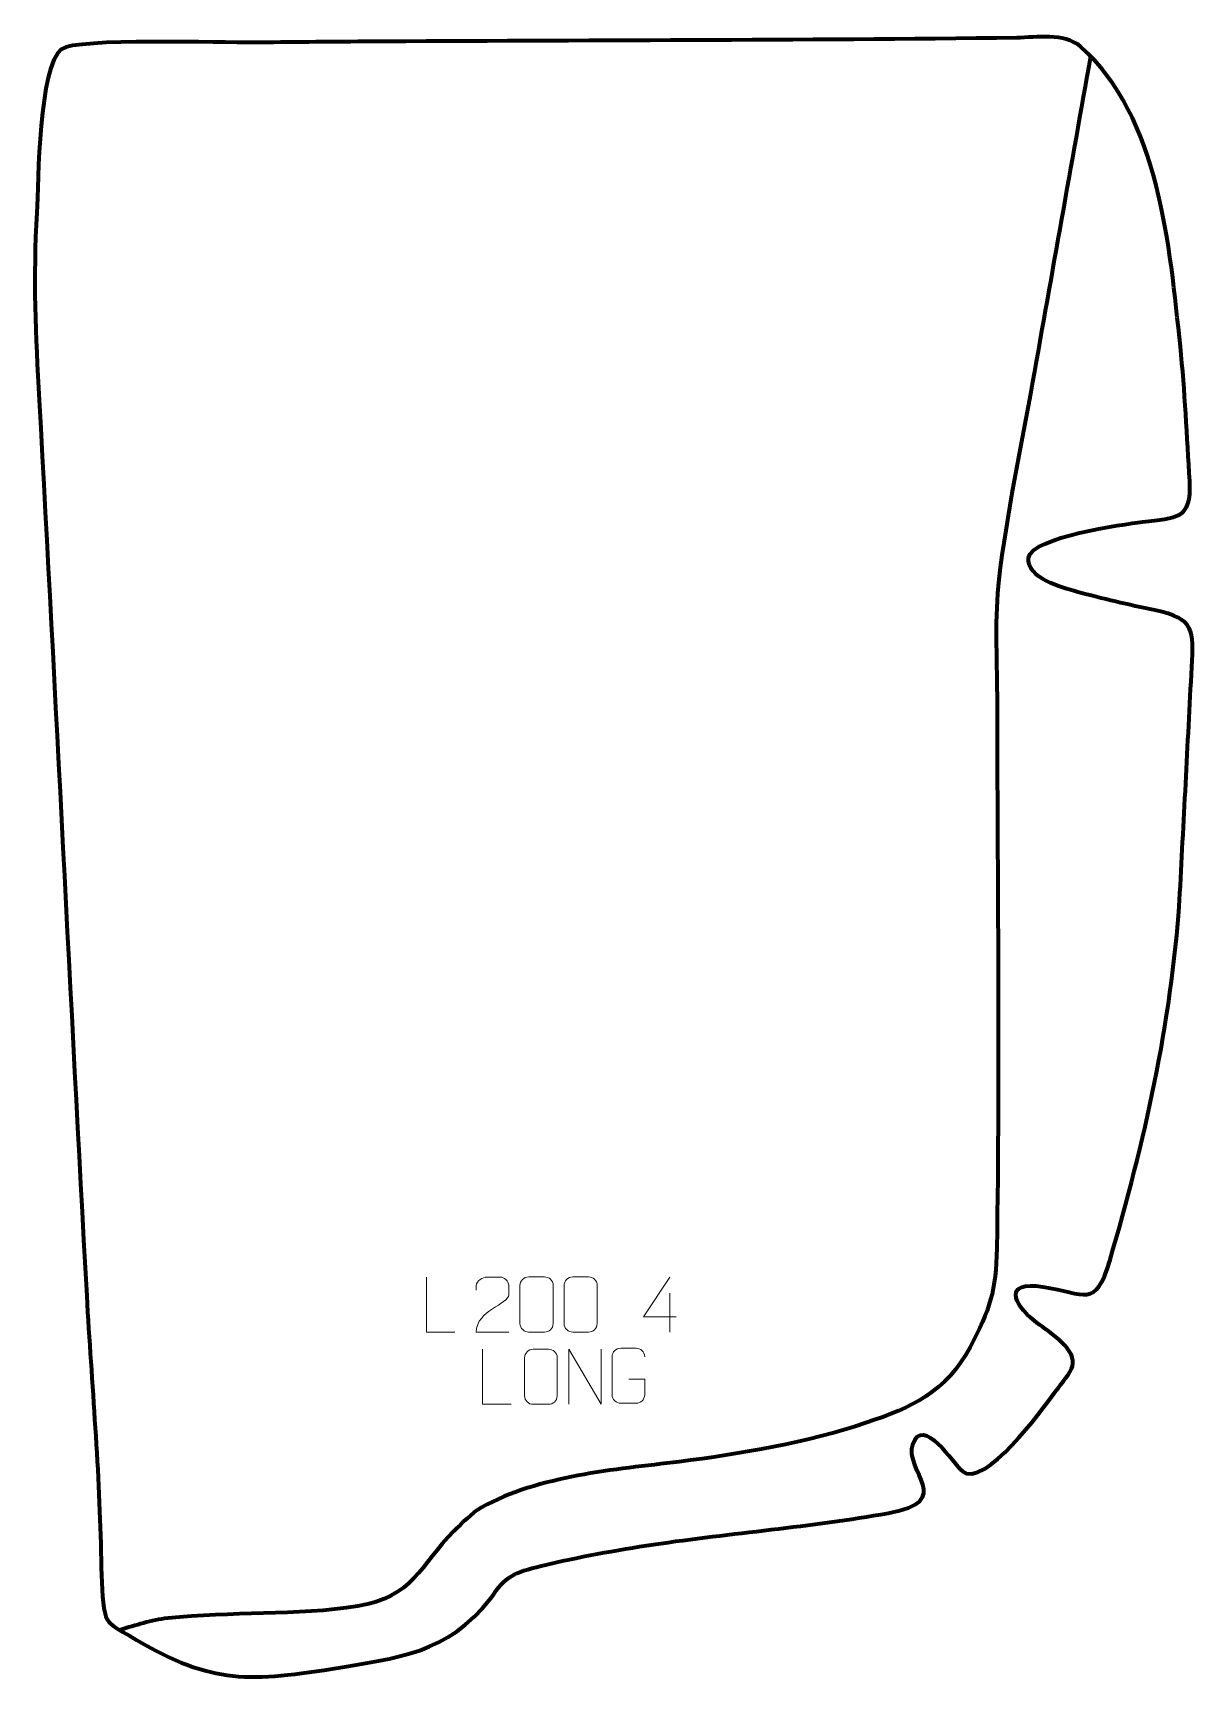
# Model space of a CAD drawing. Header units: millimetres. Extents: x -533 to -6, y 94 to 843.
import ezdxf

# ---------------------------------------------------------------- set-up
doc = ezdxf.new("R2010")
doc.units = ezdxf.units.MM
doc.header["$MEASUREMENT"] = 0
doc.layers.add('layer 2', color=7, linetype='Continuous')
doc.layers.add('layer 3', color=7, linetype='Continuous')

msp = doc.modelspace()

# ---------------------------------------------------------------- linework, layer by layer
at = {"layer": 'layer 2', "color": 142, "lineweight": 158}
msp.add_open_spline([(-53.2764, 832.3613), (-62.0441, 783.086), (-70.8117, 733.8108), (-79.5794, 684.5355), (-79.5794, 684.5355), (-84.8296, 655.1811), (-91.4337, 624.2492), (-94.9078, 594.7774), (-94.9078, 594.7774), (-96.8885, 577.9751), (-95.7836, 559.2805), (-95.719, 542.2616), (-95.719, 542.2616), (-95.5686, 458.6835), (-94.5057, 374.8289), (-95.8108, 291.2775), (-95.8108, 291.2775), (-96.1255, 272.0974), (-98.9725, 263.2089), (-107.9585, 246.4125), (-107.9585, 246.4125), (-119.012, 225.9476), (-134.1805, 219.1398), (-155.2141, 211.9772), (-155.2141, 211.9772), (-181.4476, 203.0446), (-212.5131, 197.8787), (-240.0282, 194.3507), (-240.0282, 194.3507), (-269.2449, 190.8081), (-303.6131, 188.0751), (-329.7699, 173.6658), (-329.7699, 173.6658), (-334.4899, 170.6602), (-338.3899, 166.815), (-342.3207, 162.8773), (-342.3207, 162.8773), (-357.7777, 147.2879), (-360.9109, 132.7717), (-385.9647, 128.7833), (-385.9647, 128.7833), (-413.3724, 124.4196), (-443.8359, 126.4535), (-472.171, 123.3437), (-472.171, 123.3437), (-479.9405, 122.4172), (-486.5284, 120.1981), (-493.9542, 117.9986)], degree=3, knots=[0, 0, 0, 0, 0.07692308, 0.07692308, 0.07692308, 0.07692308, 0.15384615, 0.15384615, 0.15384615, 0.15384615, 0.23076923, 0.23076923, 0.23076923, 0.23076923, 0.30769231, 0.30769231, 0.30769231, 0.30769231, 0.38461538, 0.38461538, 0.38461538, 0.38461538, 0.46153846, 0.46153846, 0.46153846, 0.46153846, 0.53846154, 0.53846154, 0.53846154, 0.53846154, 0.61538462, 0.61538462, 0.61538462, 0.61538462, 0.69230769, 0.69230769, 0.69230769, 0.69230769, 0.76923077, 0.76923077, 0.76923077, 0.76923077, 0.84615385, 0.84615385, 0.84615385, 0.84615385, 1, 1, 1, 1], dxfattribs=at)
at = {"layer": 'layer 3', "color": 242, "lineweight": 158}
msp.add_open_spline([(-382.6709, 838.9443), (-284.0971, 839.5153), (-185.3076, 839.4508), (-86.765, 840.6628), (-86.765, 840.6628), (-77.8226, 840.8699), (-65.3445, 842.8444), (-57.9391, 836.8295), (-57.9391, 836.8295), (-21.7444, 804.6456), (-17.435, 745.9656), (-12.4504, 700.5506), (-12.4504, 700.5506), (-10.4324, 680.4079), (-9.4871, 659.6428), (-8.1948, 639.388), (-8.1948, 639.388), (-7.4196, 621.685), (-14.0597, 623.0809), (-29.7004, 620.9833), (-29.7004, 620.9833), (-38.6989, 619.7567), (-79.7169, 614.1379), (-81.4901, 604.676), (-81.4901, 604.676), (-82.2191, 595.2187), (-66.4227, 591.1465), (-59.4409, 589.2325), (-59.4409, 589.2325), (-47.517, 585.9952), (-36.1017, 583.3314), (-24.0115, 580.8508), (-24.0115, 580.8508), (-5.8339, 577.0509), (-6.4405, 571.7289), (-7.2909, 555.0389), (-7.2909, 555.0389), (-9.1586, 519.8081), (-10.9361, 484.524), (-12.8534, 449.3056), (-12.8534, 449.3056), (-16.7401, 392.1983), (-28.5761, 340.2863), (-44.5759, 285.5317), (-44.5759, 285.5317), (-50.9961, 263.5602), (-55.4956, 270.818), (-74.9307, 273.7781), (-74.9307, 273.7781), (-92.6164, 276.4717), (-88.8431, 266.4069), (-78.6789, 258.2661), (-78.6789, 258.2661), (-73.4647, 254.09), (-60.4484, 246.3705), (-61.2574, 238.9464), (-61.2574, 238.9464), (-61.2574, 238.9464), (-61.4711, 237.7604), (-61.4711, 237.7604), (-61.4711, 237.7604), (-61.4711, 237.7604), (-61.923, 236.509), (-61.923, 236.509), (-61.923, 236.509), (-63.4224, 233.3247), (-67.5065, 228.3768), (-69.7158, 225.488), (-69.7158, 225.488), (-75.1958, 218.3269), (-101.5478, 181.471), (-111.5964, 190.2338), (-111.5964, 190.2338), (-115.477, 193.6181), (-129.4731, 215.3484), (-133.8296, 202.6163), (-133.8296, 202.6163), (-138.319, 189.4959), (-113.8707, 176.6746), (-145.0999, 171.0762), (-145.0999, 171.0762), (-180.4348, 164.7418), (-216.1274, 162.0738), (-251.6048, 156.837), (-251.6048, 156.837), (-268.8023, 154.256), (-285.6417, 151.1606), (-302.575, 147.1761), (-302.575, 147.1761), (-315.1927, 143.96), (-318.6221, 142.8731), (-325.4857, 132.4129), (-325.4857, 132.4129), (-345.5017, 106.9017), (-367.6933, 105.5329), (-397.5004, 100.4254), (-397.5004, 100.4254), (-436.9898, 93.9471), (-454.5224, 94.1911), (-489.4561, 115.3156), (-489.4561, 115.3156), (-498.0743, 120.5271), (-499.6658, 120.801), (-500.7713, 125.8845), (-500.7713, 125.8845), (-501.846, 130.8263), (-502.3765, 140.7437), (-502.5017, 149.7195), (-502.5017, 149.7195), (-503.055, 189.3653), (-506.8174, 230.0035), (-509.0101, 269.7387), (-509.0101, 269.7387), (-516.4658, 405.2261), (-523.0777, 540.7436), (-530.6012, 676.2344), (-530.6012, 676.2344), (-532.2286, 705.9405), (-533.3842, 731.438), (-531.6826, 761.3114), (-531.6826, 761.3114), (-530.8744, 775.4993), (-530.8786, 827.5385), (-520.4659, 835.5563), (-520.4659, 835.5563), (-513.8927, 840.6179), (-446.5549, 838.4021), (-433.7656, 838.5199), (-433.7656, 838.5199), (-416.7339, 838.6669), (-399.703, 838.8401), (-382.6709, 838.9443)], degree=3, knots=[0, 0, 0, 0, 0.02941176, 0.02941176, 0.02941176, 0.02941176, 0.05882353, 0.05882353, 0.05882353, 0.05882353, 0.08823529, 0.08823529, 0.08823529, 0.08823529, 0.11764706, 0.11764706, 0.11764706, 0.11764706, 0.14705882, 0.14705882, 0.14705882, 0.14705882, 0.17647059, 0.17647059, 0.17647059, 0.17647059, 0.20588235, 0.20588235, 0.20588235, 0.20588235, 0.23529412, 0.23529412, 0.23529412, 0.23529412, 0.26470588, 0.26470588, 0.26470588, 0.26470588, 0.29411765, 0.29411765, 0.29411765, 0.29411765, 0.32352941, 0.32352941, 0.32352941, 0.32352941, 0.35294118, 0.35294118, 0.35294118, 0.35294118, 0.38235294, 0.38235294, 0.38235294, 0.38235294, 0.41176471, 0.41176471, 0.41176471, 0.41176471, 0.44117647, 0.44117647, 0.44117647, 0.44117647, 0.47058824, 0.47058824, 0.47058824, 0.47058824, 0.5, 0.5, 0.5, 0.5, 0.52941176, 0.52941176, 0.52941176, 0.52941176, 0.55882353, 0.55882353, 0.55882353, 0.55882353, 0.58823529, 0.58823529, 0.58823529, 0.58823529, 0.61764706, 0.61764706, 0.61764706, 0.61764706, 0.64705882, 0.64705882, 0.64705882, 0.64705882, 0.67647059, 0.67647059, 0.67647059, 0.67647059, 0.70588235, 0.70588235, 0.70588235, 0.70588235, 0.73529412, 0.73529412, 0.73529412, 0.73529412, 0.76470588, 0.76470588, 0.76470588, 0.76470588, 0.79411765, 0.79411765, 0.79411765, 0.79411765, 0.82352941, 0.82352941, 0.82352941, 0.82352941, 0.85294118, 0.85294118, 0.85294118, 0.85294118, 0.88235294, 0.88235294, 0.88235294, 0.88235294, 0.91176471, 0.91176471, 0.91176471, 0.91176471, 0.94117647, 0.94117647, 0.94117647, 0.94117647, 1, 1, 1, 1], dxfattribs=at)
at = {"layer": 'layer 3', "color": 250, "lineweight": 9}
for points, knots in [([(-341.8057, 253.2476), (-341.8057, 253.2476), (-354.7548, 253.2476), (-354.7548, 253.2476), (-354.7548, 253.2476), (-354.7548, 253.2476), (-354.7548, 278.2012), (-354.7548, 278.2012)], [0, 0, 0, 0, 0.33333333, 0.33333333, 0.33333333, 0.33333333, 1, 1, 1, 1]), ([(-317.3834, 253.2373), (-322.2978, 253.2376), (-327.2122, 253.2376), (-332.1263, 253.2373), (-332.1263, 253.2373), (-332.1263, 263.1696), (-317.4753, 265.8108), (-317.3834, 270.1211), (-317.3834, 270.1211), (-317.3837, 271.5452), (-317.3837, 272.9689), (-317.3834, 274.3922), (-317.3834, 274.3922), (-317.4003, 276.4693), (-319.5231, 278.1941), (-321.1941, 278.2114), (-321.1941, 278.2114), (-323.2673, 278.211), (-325.3402, 278.211), (-327.4126, 278.2114), (-327.4126, 278.2114), (-329.2347, 278.2279), (-332.0594, 276.4358), (-332.1263, 274.3422), (-332.1263, 274.3422), (-332.1263, 274.3422), (-332.1263, 272.2874), (-332.1263, 272.2874)], [0, 0, 0, 0, 0.125, 0.125, 0.125, 0.125, 0.25, 0.25, 0.25, 0.25, 0.375, 0.375, 0.375, 0.375, 0.5, 0.5, 0.5, 0.5, 0.625, 0.625, 0.625, 0.625, 0.75, 0.75, 0.75, 0.75, 1, 1, 1, 1]), ([(-308.3355, 278.2237), (-305.9694, 278.2237), (-303.6029, 278.2237), (-301.2364, 278.2237), (-301.2364, 278.2237), (-299.2559, 278.2593), (-297.2299, 276.765), (-297.2028, 274.3229), (-297.2028, 274.3229), (-297.2032, 268.5655), (-297.2032, 262.8077), (-297.2028, 257.0495), (-297.2028, 257.0495), (-297.3449, 254.7219), (-299.0513, 253.2396), (-301.2364, 253.2288), (-301.2364, 253.2288), (-303.6088, 253.2292), (-305.9812, 253.2292), (-308.3532, 253.2288), (-308.3532, 253.2288), (-310.3117, 253.1232), (-312.3181, 255.0111), (-312.3067, 257.0321), (-312.3067, 257.0321), (-312.3063, 262.8127), (-312.3063, 268.593), (-312.3067, 274.3728), (-312.3067, 274.3728), (-312.3024, 276.5148), (-310.5253, 278.2373), (-308.3355, 278.2237)], [0, 0, 0, 0, 0.11111111, 0.11111111, 0.11111111, 0.11111111, 0.22222222, 0.22222222, 0.22222222, 0.22222222, 0.33333333, 0.33333333, 0.33333333, 0.33333333, 0.44444444, 0.44444444, 0.44444444, 0.44444444, 0.55555556, 0.55555556, 0.55555556, 0.55555556, 0.66666667, 0.66666667, 0.66666667, 0.66666667, 0.77777778, 0.77777778, 0.77777778, 0.77777778, 1, 1, 1, 1]), ([(-288.3355, 278.2237), (-285.9694, 278.2237), (-283.6029, 278.2237), (-281.2364, 278.2237), (-281.2364, 278.2237), (-279.2559, 278.2593), (-277.2299, 276.765), (-277.2028, 274.3229), (-277.2028, 274.3229), (-277.2032, 268.5655), (-277.2032, 262.8077), (-277.2028, 257.0495), (-277.2028, 257.0495), (-277.3449, 254.7219), (-279.0513, 253.2396), (-281.2364, 253.2288), (-281.2364, 253.2288), (-283.6088, 253.2292), (-285.9812, 253.2292), (-288.3532, 253.2288), (-288.3532, 253.2288), (-290.3117, 253.1232), (-292.3181, 255.0111), (-292.3067, 257.0321), (-292.3067, 257.0321), (-292.3063, 262.8127), (-292.3063, 268.593), (-292.3067, 274.3728), (-292.3067, 274.3728), (-292.3024, 276.5148), (-290.5253, 278.2373), (-288.3355, 278.2237)], [0, 0, 0, 0, 0.11111111, 0.11111111, 0.11111111, 0.11111111, 0.22222222, 0.22222222, 0.22222222, 0.22222222, 0.33333333, 0.33333333, 0.33333333, 0.33333333, 0.44444444, 0.44444444, 0.44444444, 0.44444444, 0.55555556, 0.55555556, 0.55555556, 0.55555556, 0.66666667, 0.66666667, 0.66666667, 0.66666667, 0.77777778, 0.77777778, 0.77777778, 0.77777778, 1, 1, 1, 1]), ([(-241.344, 260.141), (-241.344, 260.141), (-256.1657, 260.141), (-256.1657, 260.141), (-256.1657, 260.141), (-256.1657, 260.141), (-244.2881, 278.2115), (-244.2881, 278.2115)], [0, 0, 0, 0, 0.33333333, 0.33333333, 0.33333333, 0.33333333, 1, 1, 1, 1]), ([(-316.3301, 220.439), (-316.3301, 220.439), (-329.2792, 220.439), (-329.2792, 220.439), (-329.2792, 220.439), (-329.2792, 220.439), (-329.2792, 245.3926), (-329.2792, 245.3926)], [0, 0, 0, 0, 0.33333333, 0.33333333, 0.33333333, 0.33333333, 1, 1, 1, 1]), ([(-306.3242, 245.3923), (-303.9985, 245.3923), (-301.6724, 245.3923), (-299.3463, 245.3923), (-299.3463, 245.3923), (-297.3997, 245.4279), (-295.4083, 243.9363), (-295.3816, 241.4987), (-295.3816, 241.4987), (-295.382, 235.7518), (-295.382, 230.0045), (-295.3816, 224.2568), (-295.3816, 224.2568), (-295.5214, 221.9334), (-297.1986, 220.4538), (-299.3463, 220.443), (-299.3463, 220.443), (-301.6782, 220.4434), (-304.0101, 220.4434), (-306.3416, 220.443), (-306.3416, 220.443), (-308.2666, 220.3376), (-310.2387, 222.2221), (-310.2275, 224.2394), (-310.2275, 224.2394), (-310.2272, 230.0095), (-310.2272, 235.7792), (-310.2275, 241.5485), (-310.2275, 241.5485), (-310.2233, 243.6866), (-308.4766, 245.4058), (-306.3242, 245.3923)], [0, 0, 0, 0, 0.11111111, 0.11111111, 0.11111111, 0.11111111, 0.22222222, 0.22222222, 0.22222222, 0.22222222, 0.33333333, 0.33333333, 0.33333333, 0.33333333, 0.44444444, 0.44444444, 0.44444444, 0.44444444, 0.55555556, 0.55555556, 0.55555556, 0.55555556, 0.66666667, 0.66666667, 0.66666667, 0.66666667, 0.77777778, 0.77777778, 0.77777778, 0.77777778, 1, 1, 1, 1]), ([(-290.132, 220.4391), (-290.132, 220.4391), (-290.132, 245.3926), (-290.132, 245.3926), (-290.132, 245.3926), (-290.132, 245.3926), (-275.4772, 220.4391), (-275.4772, 220.4391), (-275.4772, 220.4391), (-275.4772, 220.4391), (-275.4772, 245.3926), (-275.4772, 245.3926)], [0, 0, 0, 0, 0.25, 0.25, 0.25, 0.25, 0.5, 0.5, 0.5, 0.5, 1, 1, 1, 1]), ([(-262.8046, 231.9158), (-262.8046, 231.9158), (-255.6365, 231.9158), (-255.6365, 231.9158), (-255.6365, 231.9158), (-255.6365, 231.9158), (-255.6365, 224.7477), (-255.6365, 224.7477), (-255.6365, 224.7477), (-255.7762, 222.4243), (-257.4534, 220.9447), (-259.6012, 220.9339), (-259.6012, 220.9339), (-261.933, 220.9343), (-264.265, 220.9343), (-266.5965, 220.9339), (-266.5965, 220.9339), (-268.5214, 220.8285), (-270.4936, 222.713), (-270.4824, 224.7303), (-270.4824, 224.7303), (-270.482, 230.5004), (-270.482, 236.2701), (-270.4824, 242.0394), (-270.4824, 242.0394), (-270.4782, 244.1775), (-268.7314, 245.8967), (-266.5791, 245.8833), (-266.5791, 245.8833), (-264.2534, 245.8833), (-261.9273, 245.8833), (-259.6012, 245.8833), (-259.6012, 245.8833), (-257.6545, 245.9187), (-255.6631, 244.4272), (-255.6365, 241.9895)], [0, 0, 0, 0, 0.1, 0.1, 0.1, 0.1, 0.2, 0.2, 0.2, 0.2, 0.3, 0.3, 0.3, 0.3, 0.4, 0.4, 0.4, 0.4, 0.5, 0.5, 0.5, 0.5, 0.6, 0.6, 0.6, 0.6, 0.7, 0.7, 0.7, 0.7, 0.8, 0.8, 0.8, 0.8, 1, 1, 1, 1])]:
    msp.add_open_spline(points, degree=3, knots=knots, dxfattribs=at)
msp.add_open_spline([(-244.2881, 270.9021), (-244.2881, 270.9021), (-244.2881, 253.2374), (-244.2881, 253.2374)], degree=3, dxfattribs=at)

doc.saveas('drawing.dxf')
